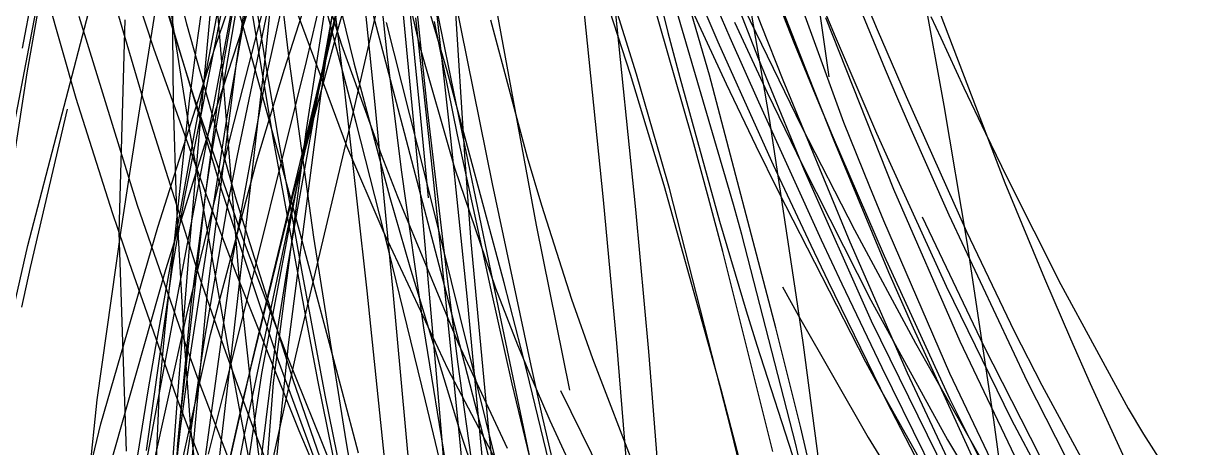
# Model space of a CAD drawing. Header units: metres. Extents: x -233 to 379, y -58 to 1087.
# Drawn here: x -205.1 to -151.7, y 286.8 to 306 of the extents above; entities that cross this region are included whole.
import ezdxf

# ---------------------------------------------------------------- set-up
doc = ezdxf.new("R2010")
doc.units = ezdxf.units.M

msp = doc.modelspace()

# ---------------------------------------------------------------- linework, layer by layer
for p, q in [((-202.834, 317.226, -1275.089), (-205.2, 304.851, -1276.82)), ((-197.049, 302.231, -1388.022), (-195.788, 315.893, -1385.166)), ((-198.271, 305.397, -1406.888), (-199.777, 315.666, -1401.903)), ((-197.283, 304.881, -1390.024), (-195.817, 315.373, -1388.309)), ((-195.467, 304.172, -1389.827), (-193.921, 314.726, -1388.239)), ((-193.072, 304.254, -1402.863), (-194.335, 314.666, -1397.662)), ((-190.922, 305.525, -1381.509), (-188.464, 314.16, -1375.431)), ((-199.91, 301.82, -1406.49), (-198.009, 313.726, -1402.34)), ((-196.451, 304.848, -1384.7), (-193.329, 314.13, -1378.757)), ((-204.973, 303.742, -1403.976), (-203.321, 313.09, -1400.311)), ((-177.335, 303.681, -1387.253), (-180.429, 313.582, -1381.985)), ((-205.588, 301.202, -1403.201), (-203.332, 313.003, -1398.409)), ((-195.189, 305.892, -1383.355), (-197.128, 312.698, -1379.053)), ((-196.829, 300.522, -1394.166), (-194.527, 312.697, -1389.93)), ((-177.649, 312.553, -1285.167), (-175.904, 305.571, -1283.905)), ((-174.323, 312.845, -1288.834), (-171.681, 305.894, -1287.182)), ((-192.302, 304.244, -1390.915), (-190.401, 312.311, -1385.679)), ((-191.653, 302.699, -1388.708), (-190.262, 312.341, -1387.714)), ((-188.843, 312.16, -1294.941), (-187.21, 305.086, -1293.574)), ((-186.814, 302.083, -1413.132), (-187.854, 312.245, -1409.882)), ((-176.171, 312.462, -1297.511), (-173.093, 305.336, -1295.707)), ((-194.145, 304.145, -1403.313), (-195.343, 311.654, -1399.876)), ((-192.321, 301.056, -1387.761), (-190.683, 311.697, -1386.804)), ((-190.25, 301.644, -1388.007), (-187.884, 311.828, -1382.007)), ((-185.925, 303.822, -1393.444), (-188.235, 311.73, -1389.406)), ((-172.725, 311.62, -1298.469), (-170.195, 305.11, -1297.216)), ((-201.324, 311.188, -1278.72), (-199.221, 304.803, -1278.193)), ((-199.146, 311.397, -1295.096), (-197.74, 305.954, -1294.276)), ((-193.302, 303.901, -1383.961), (-190.899, 311.382, -1378.719)), ((-192.746, 311.383, -1292.977), (-190.713, 305.007, -1292.133)), ((-191.892, 311.402, -1291.118), (-190.155, 304.187, -1290.195)), ((-176.226, 311.121, -1296.18), (-173.637, 305.139, -1294.702)), ((-171.304, 301.663, -1410.889), (-172.923, 311.279, -1404.773)), ((-188.633, 304.583, -1409.23), (-189.332, 310.933, -1407.102)), ((-199.537, 309.89, -1290.611), (-198.368, 305.739, -1290.205)), ((-193.822, 300.878, -1405.058), (-195.337, 309.968, -1401.031)), ((-171.162, 310.33, -1296.078), (-167.939, 301.502, -1294.825)), ((-199.585, 309.603, -1284.868), (-197.424, 302.679, -1284.612)), ((-196.52, 301.727, -1385.601), (-194.024, 309.393, -1380.763)), ((-194.149, 304.632, -1395.01), (-193.603, 309.812, -1393.439)), ((-192.436, 300.105, -1389.496), (-190.204, 309.569, -1383.576)), ((-187.927, 301.307, -1405.098), (-190.181, 309.847, -1402.851)), ((-185.748, 300.77, -1394.418), (-186.736, 309.593, -1388.717)), ((-175.208, 302.208, -1392.969), (-177.398, 309.777, -1389.585)), ((-176.305, 309.843, -1300.195), (-173.269, 303.232, -1298.687)), ((-173.84, 309.613, -1295.304), (-171.818, 304.397, -1294.163)), ((-204.943, 295.899, -1378.39), (-201.544, 308.948, -1378.15)), ((-204.577, 308.965, -1280.39), (-202.755, 302.594, -1280.357)), ((-198.333, 302.363, -1400.54), (-198.391, 309.181, -1397.327)), ((-194.179, 303.309, -1387.063), (-192.914, 308.97, -1383.046)), ((-191.929, 302.358, -1390.719), (-190.309, 309.141, -1386.303)), ((-191.662, 303.245, -1387.537), (-190.337, 309.02, -1383.998)), ((-187.083, 297.822, -1399.623), (-188.167, 309.205, -1392.592)), ((-185.394, 301.767, -1409.391), (-186.941, 309.303, -1406.84)), ((-178.83, 297.978, -1413.822), (-179.93, 308.819, -1409.028)), ((-173.577, 308.998, -1298.841), (-169.85, 301.305, -1296.851)), ((-168.594, 303.555, -1418.616), (-169.41, 309.271, -1415.697)), ((-193.481, 308.524, -1295.965), (-190.492, 300.433, -1294.798)), ((-187.107, 301.674, -1404.228), (-187.831, 308.796, -1400.881)), ((-183.87, 298.704, -1409.743), (-185.791, 308.291, -1406.139)), ((-177.61, 303.659, -1390.244), (-179.218, 308.643, -1387.589)), ((-174.025, 303.628, -1393.874), (-175.501, 308.699, -1391.528)), ((-169.515, 308.275, -1299.824), (-168.32, 305.385, -1299.256)), ((-167.936, 308.48, -1301.627), (-166.052, 303.882, -1300.706)), ((-163.378, 302.258, -1414.511), (-164.523, 308.511, -1410.572)), ((-197.833, 298.034, -1387.247), (-195.853, 307.975, -1380.205)), ((-192.698, 297.601, -1390.443), (-190.803, 308.189, -1389.418)), ((-177.366, 297.538, -1418.385), (-178.438, 308.041, -1413.755)), ((-196.603, 300.001, -1387.951), (-195.292, 307.723, -1382.633)), ((-185.104, 299.771, -1410.861), (-185.578, 307.328, -1408.019)), ((-172.929, 297.766, -1399.582), (-175.802, 307.58, -1395.426)), ((-200.975, 306.84, -1292.499), (-199.72, 302.575, -1292.016)), ((-196.196, 303.346, -1385.276), (-195.546, 307.043, -1382.512)), ((-195.711, 300.972, -1403.434), (-194.248, 306.67, -1401.084)), ((-195.281, 305.242, -1389.849), (-194.992, 306.86, -1389.679)), ((-190.567, 302.908, -1395.356), (-191.058, 307.056, -1392.689)), ((-189.495, 305.412, -1391.505), (-189.662, 307.034, -1390.475)), ((-170.805, 306.814, -1293.533), (-169.536, 303.568, -1292.79)), ((-166.935, 306.924, -1289.198), (-166.413, 305.696, -1288.919)), ((-163.804, 307.057, -1297.021), (-160.618, 298.755, -1295.907)), ((-202.624, 306.299, -1280.51), (-199.981, 297.741, -1280.534)), ((-200.8, 296.491, -1402.647), (-200.52, 306.134, -1397.903)), ((-196.701, 304.558, -1393.18), (-196.328, 306.526, -1392.427)), ((-195.352, 294.475, -1402.97), (-196.314, 306.489, -1398.035)), ((-195.443, 299.917, -1387.809), (-194.054, 306.592, -1383.341)), ((-190.993, 305.099, -1390.697), (-191.375, 306.523, -1389.951)), ((-186.557, 299.05, -1396.61), (-187.347, 306.227, -1392.176)), ((-183.946, 306.135, -1293.08), (-182.294, 299.911, -1291.625)), ((-181.864, 296.826, -1411.336), (-183.666, 306.577, -1407.997)), ((-168.765, 306.238, -1289.82), (-165.675, 298.461, -1288.061)), ((-163.981, 306.297, -1288.875), (-163.532, 305.317, -1288.657)), ((-198.368, 305.739, -1290.205), (-196.161, 298.421, -1289.5)), ((-197.74, 305.954, -1294.276), (-195.501, 298.017, -1293.149)), ((-193.486, 299.745, -1386.809), (-195.189, 305.892, -1383.355)), ((-186.915, 299.08, -1403.541), (-188.666, 306.019, -1401.602)), ((-185.445, 300.923, -1407.077), (-186.492, 306.063, -1404.725)), ((-172.893, 306.028, -1300.346), (-171.4, 302.837, -1299.752)), ((-171.681, 305.894, -1287.182), (-170.694, 303.423, -1286.616)), ((-166.413, 305.696, -1288.919), (-165.105, 302.665, -1288.235)), ((-197.6, 301.182, -1408.712), (-198.271, 305.397, -1406.888)), ((-195.898, 301.746, -1390.216), (-195.281, 305.242, -1389.849)), ((-192.885, 298.262, -1385.958), (-190.922, 305.525, -1381.509)), ((-190.046, 301.49, -1392.472), (-190.993, 305.099, -1390.697)), ((-189.195, 302.458, -1393.322), (-189.495, 305.412, -1391.505)), ((-187.21, 305.086, -1293.574), (-185.586, 299.428, -1292.579)), ((-175.904, 305.571, -1283.905), (-175.361, 303.525, -1283.572)), ((-173.637, 305.139, -1294.702), (-171.759, 300.942, -1293.755)), ((-173.093, 305.336, -1295.707), (-171.795, 302.42, -1295.033)), ((-170.195, 305.11, -1297.216), (-169.229, 302.748, -1296.787)), ((-168.32, 305.385, -1299.256), (-167.16, 302.659, -1298.732)), ((-163.532, 305.317, -1288.657), (-162.481, 303.053, -1288.153)), ((-199.221, 304.803, -1278.193), (-196.857, 298.197, -1277.786)), ((-199.036, 296.743, -1389.314), (-196.451, 304.848, -1384.7)), ((-197.604, 302.464, -1390.396), (-197.283, 304.881, -1390.024)), ((-197.344, 301.153, -1394.443), (-196.701, 304.558, -1393.18)), ((-195.673, 291.244, -1398.684), (-194.149, 304.632, -1395.01)), ((-190.713, 305.007, -1292.133), (-188.918, 300.031, -1291.511)), ((-187.983, 299.334, -1410.758), (-188.633, 304.583, -1409.23)), ((-196.793, 293.786, -1391.398), (-195.467, 304.172, -1389.827)), ((-193.591, 300.849, -1404.695), (-194.145, 304.145, -1403.313)), ((-191.961, 296.28, -1406.229), (-193.072, 304.254, -1402.863)), ((-192.731, 302.474, -1391.995), (-192.302, 304.244, -1390.915)), ((-190.155, 304.187, -1290.195), (-188.526, 298.086, -1289.478)), ((-171.818, 304.397, -1294.163), (-169.723, 299.325, -1293.167)), ((-206.647, 292.823, -1407.63), (-204.973, 303.742, -1403.976)), ((-194.565, 299.701, -1386.619), (-193.302, 303.901, -1383.961)), ((-183.33, 294.209, -1397.533), (-185.925, 303.822, -1393.444)), ((-176.076, 298.621, -1392.624), (-177.61, 303.659, -1390.244)), ((-176.213, 299.813, -1389.072), (-177.335, 303.681, -1387.253)), ((-175.361, 303.525, -1283.572), (-173.566, 297.009, -1282.559)), ((-171.008, 292.175, -1398.077), (-174.025, 303.628, -1393.874)), ((-169.536, 303.568, -1292.79), (-168.375, 300.673, -1292.149)), ((-166.052, 303.882, -1300.706), (-165.49, 302.569, -1300.453)), ((-197.536, 293.242, -1391.898), (-196.196, 303.346, -1385.276)), ((-195.665, 295.179, -1391.958), (-194.179, 303.309, -1387.063)), ((-191.98, 301.86, -1388.353), (-191.662, 303.245, -1387.537)), ((-173.269, 303.232, -1298.687), (-171.912, 300.419, -1298.097)), ((-170.694, 303.423, -1286.616), (-167.66, 296.076, -1284.949)), ((-162.481, 303.053, -1288.153), (-161.507, 301.002, -1287.694)), ((-202.755, 302.594, -1280.357), (-201.114, 297.398, -1280.41)), ((-199.72, 302.575, -1292.016), (-197.151, 294.457, -1291.11)), ((-198.715, 292.13, -1392.023), (-197.604, 302.464, -1390.396)), ((-197.424, 302.679, -1284.612), (-195.128, 296.035, -1284.475)), ((-195.143, 292.84, -1397.104), (-192.731, 302.474, -1391.995)), ((-193.114, 291.404, -1390.576), (-191.653, 302.699, -1388.708)), ((-189.982, 297.783, -1398.49), (-190.567, 302.908, -1395.356)), ((-188.381, 293.978, -1398.113), (-189.195, 302.458, -1393.322)), ((-171.795, 302.42, -1295.033), (-168.953, 296.166, -1293.652)), ((-171.4, 302.837, -1299.752), (-169.808, 299.55, -1299.157)), ((-169.229, 302.748, -1296.787), (-168.461, 300.911, -1296.459)), ((-167.16, 302.659, -1298.732), (-166.438, 301.005, -1298.42)), ((-165.49, 302.569, -1300.453), (-164.948, 301.321, -1300.215)), ((-165.105, 302.665, -1288.235), (-162.362, 296.539, -1286.876)), ((-204.811, 294.914, -1379.143), (-203.147, 302.092, -1378.849)), ((-198.195, 297.887, -1402.451), (-198.333, 302.363, -1400.54)), ((-197.605, 295.796, -1389.403), (-197.049, 302.231, -1388.022)), ((-193.127, 297.421, -1393.654), (-191.929, 302.358, -1390.719)), ((-192.919, 297.737, -1390.651), (-191.98, 301.86, -1388.353)), ((-185.925, 294.535, -1415.083), (-186.814, 302.083, -1413.132)), ((-174.781, 300.685, -1393.603), (-175.208, 302.208, -1392.969)), ((-162.336, 296.064, -1418.131), (-163.378, 302.258, -1414.511)), ((-200.441, 298.383, -1407.582), (-199.91, 301.82, -1406.49)), ((-198.684, 294.818, -1389.565), (-196.52, 301.727, -1385.601)), ((-197.534, 291.156, -1391.549), (-195.898, 301.746, -1390.216)), ((-191.897, 294.692, -1391.611), (-190.25, 301.644, -1388.007)), ((-188.565, 295.663, -1395.055), (-190.046, 301.49, -1392.472)), ((-186.764, 298.065, -1405.838), (-187.107, 301.674, -1404.228)), ((-183.595, 293.102, -1411.475), (-185.394, 301.767, -1409.391)), ((-170.088, 293.677, -1415.46), (-171.304, 301.663, -1410.889)), ((-167.939, 301.502, -1294.825), (-166.767, 298.584, -1294.475)), ((-199.127, 291.331, -1397.846), (-197.344, 301.153, -1394.443)), ((-197.73, 292.784, -1406.384), (-195.711, 300.972, -1403.434)), ((-195.75, 290.707, -1412.513), (-197.6, 301.182, -1408.712)), ((-192.296, 292.521, -1408.203), (-193.822, 300.878, -1405.058)), ((-193.802, 289.679, -1389.682), (-192.321, 301.056, -1387.761)), ((-192.514, 294.786, -1406.983), (-193.591, 300.849, -1404.695)), ((-186.044, 294.094, -1406.457), (-187.927, 301.307, -1405.098)), ((-183.929, 293.893, -1409.911), (-185.445, 300.923, -1407.077)), ((-171.759, 300.942, -1293.755), (-171.129, 299.567, -1293.459)), ((-169.85, 301.305, -1296.851), (-167.44, 296.611, -1295.753)), ((-168.461, 300.911, -1296.459), (-166.105, 295.438, -1295.499)), ((-166.438, 301.005, -1298.42), (-165.887, 299.764, -1298.187)), ((-164.948, 301.321, -1300.215), (-163.163, 297.3, -1299.459)), ((-161.507, 301.002, -1287.694), (-160.537, 299.003, -1287.245)), ((-198.051, 294.154, -1396.238), (-196.829, 300.522, -1394.166)), ((-190.492, 300.433, -1294.798), (-188.843, 296.586, -1294.254)), ((-185, 293.46, -1398.728), (-185.748, 300.77, -1394.418)), ((-174.063, 298.061, -1394.638), (-174.781, 300.685, -1393.603)), ((-171.912, 300.419, -1298.097), (-170.9, 298.372, -1297.682)), ((-168.375, 300.673, -1292.149), (-165.898, 294.702, -1290.87)), ((-196.864, 298.313, -1389.055), (-196.603, 300.001, -1387.951)), ((-195.909, 297.517, -1389.321), (-195.443, 299.917, -1387.809)), ((-194.322, 290.103, -1394.536), (-192.436, 300.105, -1389.496)), ((-193.013, 298.018, -1387.73), (-193.486, 299.745, -1386.809)), ((-188.918, 300.031, -1291.511), (-188.174, 298.129, -1291.281)), ((-184.828, 296.07, -1412.082), (-185.104, 299.771, -1410.861)), ((-182.294, 299.911, -1291.625), (-181.643, 297.74, -1291.113)), ((-175.837, 298.485, -1389.669), (-176.213, 299.813, -1389.072)), ((-165.887, 299.764, -1298.187), (-163.289, 294.069, -1297.133)), ((-196.648, 291.875, -1390.953), (-194.565, 299.701, -1386.619)), ((-186.98, 292.168, -1412.504), (-187.983, 299.334, -1410.758)), ((-185.586, 299.428, -1292.579), (-183.731, 293.97, -1291.672)), ((-171.129, 299.567, -1293.459), (-170.737, 298.719, -1293.28)), ((-169.808, 299.55, -1299.157), (-166.696, 293.422, -1298.075)), ((-169.723, 299.325, -1293.167), (-166.688, 292.493, -1291.983)), ((-186.111, 295.866, -1404.308), (-186.915, 299.08, -1403.541)), ((-186.236, 296.016, -1398.39), (-186.557, 299.05, -1396.61)), ((-182.106, 290.461, -1412.042), (-183.87, 298.704, -1409.743)), ((-170.737, 298.719, -1293.28), (-169.426, 295.915, -1292.696)), ((-160.618, 298.755, -1295.907), (-158.827, 294.411, -1295.4)), ((-160.537, 299.003, -1287.245), (-158.088, 294.131, -1286.136)), ((-200.711, 296.606, -1408.126), (-200.441, 298.383, -1407.582)), ((-198.06, 287.719, -1395.117), (-196.864, 298.313, -1389.055)), ((-196.857, 298.197, -1277.786), (-195.506, 294.663, -1277.647)), ((-196.161, 298.421, -1289.5), (-193.586, 290.691, -1288.772)), ((-195.138, 289.048, -1390.821), (-192.885, 298.262, -1385.958)), ((-188.174, 298.129, -1291.281), (-185.413, 291.474, -1290.503)), ((-173.484, 289.371, -1396.215), (-176.076, 298.621, -1392.624)), ((-173.019, 287.483, -1393.747), (-175.837, 298.485, -1389.669)), ((-170.9, 298.372, -1297.682), (-166.94, 290.63, -1296.188)), ((-166.767, 298.584, -1294.475), (-166.127, 297.047, -1294.3)), ((-165.675, 298.461, -1288.061), (-162.672, 291.568, -1286.698)), ((-199.981, 297.741, -1280.534), (-197.593, 290.852, -1280.722)), ((-198.381, 294.928, -1389.286), (-197.833, 298.034, -1387.247)), ((-197.855, 291.757, -1404.791), (-198.195, 297.887, -1402.451)), ((-195.501, 298.017, -1293.149), (-195.145, 296.858, -1292.994)), ((-195.114, 287.341, -1395.73), (-192.919, 297.737, -1390.651)), ((-193.159, 294.9, -1390.785), (-192.698, 297.601, -1390.443)), ((-192.575, 296.409, -1388.563), (-193.013, 298.018, -1387.73)), ((-189.546, 293.844, -1400.797), (-189.982, 297.783, -1398.49)), ((-188.526, 298.086, -1289.478), (-187.617, 294.932, -1289.131)), ((-186.399, 290.092, -1403.983), (-187.083, 297.822, -1399.623)), ((-181.643, 297.74, -1291.113), (-180.273, 293.466, -1290.094)), ((-178.228, 291.479, -1416.418), (-178.83, 297.978, -1413.822)), ((-173.414, 295.631, -1395.542), (-174.063, 298.061, -1394.638)), ((-172.546, 296.398, -1400.111), (-172.929, 297.766, -1399.582)), ((-201.114, 297.398, -1280.41), (-200.35, 295.134, -1280.462)), ((-196.931, 291.618, -1392.731), (-195.909, 297.517, -1389.321)), ((-194.265, 292.725, -1396.227), (-193.127, 297.421, -1393.654)), ((-176.773, 291.097, -1420.955), (-177.366, 297.538, -1418.385)), ((-164.368, 297.205, -1296.552), (-161.59, 291.368, -1296.075)), ((-163.163, 297.3, -1299.459), (-159.604, 289.733, -1298.089)), ((-201.79, 288.901, -1410.28), (-200.711, 296.606, -1408.126)), ((-201.625, 287.825, -1393.831), (-199.036, 296.743, -1389.314)), ((-195.145, 296.858, -1292.994), (-192.898, 289.782, -1292.079)), ((-188.843, 296.586, -1294.254), (-185.891, 290.298, -1293.372)), ((-180.35, 289.34, -1413.287), (-181.864, 296.826, -1411.336)), ((-173.566, 297.009, -1282.559), (-172.361, 292.942, -1281.973)), ((-167.44, 296.611, -1295.753), (-164.682, 291.476, -1294.628)), ((-166.127, 297.047, -1294.3), (-163.131, 290.118, -1293.564)), ((-162.362, 296.539, -1286.876), (-160.2, 292.028, -1285.896)), ((-200.471, 286.574, -1406.568), (-200.8, 296.491, -1402.647)), ((-195.128, 296.035, -1284.475), (-193.195, 290.913, -1284.454)), ((-190.682, 289.309, -1391.893), (-192.575, 296.409, -1388.563)), ((-190.507, 287.044, -1409.507), (-191.961, 296.28, -1406.229)), ((-185.657, 290.311, -1401.53), (-186.236, 296.016, -1398.39)), ((-184.033, 287.54, -1414.35), (-184.828, 296.07, -1412.082)), ((-170.104, 286.887, -1403.13), (-172.546, 296.398, -1400.111)), ((-168.953, 296.166, -1293.652), (-168.018, 294.173, -1293.236)), ((-167.66, 296.076, -1284.949), (-165.047, 290.136, -1283.602)), ((-161.116, 288.002, -1422.432), (-162.336, 296.064, -1418.131)), ((-206.643, 288.413, -1378.975), (-204.943, 295.899, -1378.39)), ((-198.138, 289.128, -1390.883), (-197.605, 295.796, -1389.403)), ((-186.902, 288.866, -1397.701), (-188.565, 295.663, -1395.055)), ((-183.754, 286.344, -1405.935), (-186.111, 295.866, -1404.308)), ((-171.147, 286.57, -1398.368), (-173.414, 295.631, -1395.542)), ((-169.426, 295.915, -1292.696), (-168.642, 294.27, -1292.363)), ((-205.213, 293.105, -1379.247), (-204.811, 294.914, -1379.143)), ((-200.35, 295.134, -1280.462), (-198.222, 289.1, -1280.661)), ((-199.556, 286.61, -1394.183), (-198.381, 294.928, -1389.286)), ((-196.877, 286.321, -1396.381), (-195.665, 295.179, -1391.958)), ((-187.617, 294.932, -1289.131), (-185.326, 287.441, -1288.356)), ((-166.105, 295.438, -1295.499), (-163.129, 288.967, -1294.395)), ((-201.415, 285.214, -1394.472), (-198.684, 294.818, -1389.565)), ((-197.151, 294.457, -1291.11), (-196.051, 291.291, -1290.767)), ((-195.506, 294.663, -1277.647), (-192.653, 287.52, -1277.511)), ((-194.504, 286.773, -1405.649), (-195.352, 294.475, -1402.97)), ((-193.681, 291.672, -1391.263), (-193.159, 294.9, -1390.785)), ((-192.787, 290.909, -1393.432), (-191.897, 294.692, -1391.611)), ((-191.451, 289.114, -1408.894), (-192.514, 294.786, -1406.983)), ((-185.432, 290.635, -1415.964), (-185.925, 294.535, -1415.083)), ((-165.898, 294.702, -1290.87), (-164.788, 292.167, -1290.348)), ((-158.827, 294.411, -1295.4), (-157.648, 291.668, -1295.104)), ((-199.562, 286.089, -1398.742), (-198.051, 294.154, -1396.238)), ((-187.603, 285.397, -1402.478), (-188.381, 293.978, -1398.113)), ((-183.673, 284.92, -1407.529), (-186.044, 294.094, -1406.457)), ((-182.972, 289.633, -1411.465), (-183.929, 293.893, -1409.911)), ((-183.731, 293.97, -1291.672), (-182.73, 291.402, -1291.26)), ((-182.299, 290.224, -1399.054), (-183.33, 294.209, -1397.533)), ((-170.707, 294.035, -1297.662), (-169.998, 292.754, -1297.32)), ((-168.642, 294.27, -1292.363), (-165.988, 288.842, -1291.294)), ((-168.018, 294.173, -1293.236), (-166.204, 290.373, -1292.459)), ((-163.289, 294.069, -1297.133), (-160.331, 288.033, -1296.039)), ((-158.088, 294.131, -1286.136), (-155.033, 288.521, -1284.825)), ((-197.655, 284.43, -1393.043), (-196.793, 293.786, -1391.398)), ((-188.277, 281.607, -1407.257), (-189.546, 293.844, -1400.797)), ((-184.237, 285.358, -1403.08), (-185, 293.46, -1398.728)), ((-180.273, 293.466, -1290.094), (-179.33, 290.79, -1289.441)), ((-169.757, 291.405, -1416.701), (-170.088, 293.677, -1415.46)), ((-166.696, 293.422, -1298.075), (-163.22, 287.094, -1296.992)), ((-199.585, 284.399, -1409.008), (-197.73, 292.784, -1406.384)), ((-198.152, 286.765, -1395.67), (-197.536, 293.242, -1391.898)), ((-196.08, 289.105, -1398.9), (-195.143, 292.84, -1397.104)), ((-182.123, 286.1, -1412.647), (-183.595, 293.102, -1411.475)), ((-172.361, 292.942, -1281.973), (-171.879, 291.394, -1281.757)), ((-194.735, 290.767, -1397.252), (-194.265, 292.725, -1396.227)), ((-191.764, 289.719, -1409.175), (-192.296, 292.521, -1408.203)), ((-169.998, 292.754, -1297.32), (-166.828, 287.198, -1295.859)), ((-166.688, 292.493, -1291.983), (-163.301, 285.595, -1290.993)), ((-198.964, 289.338, -1392.483), (-198.715, 292.13, -1392.023)), ((-198.251, 284.709, -1394.428), (-196.648, 291.875, -1390.953)), ((-197.543, 287.602, -1406.235), (-197.855, 291.757, -1404.791)), ((-185.161, 280.981, -1414.542), (-186.98, 292.168, -1412.504)), ((-169.881, 287.638, -1399.501), (-171.008, 292.175, -1398.077)), ((-164.788, 292.167, -1290.348), (-162.05, 286.183, -1289.141)), ((-160.2, 292.028, -1285.896), (-158.948, 289.577, -1285.37)), ((-199.466, 289.403, -1398.495), (-199.127, 291.331, -1397.846)), ((-197.78, 285.92, -1395.724), (-196.931, 291.618, -1392.731)), ((-196.136, 287.221, -1399.742), (-195.673, 291.244, -1398.684)), ((-196.051, 291.291, -1290.767), (-195.448, 289.617, -1290.589)), ((-194.958, 281.325, -1393.446), (-193.681, 291.672, -1391.263)), ((-193.788, 284.887, -1391.977), (-193.114, 291.404, -1390.576)), ((-185.413, 291.474, -1290.503), (-183.197, 286.711, -1289.983)), ((-182.73, 291.402, -1291.26), (-182.22, 290.174, -1291.066)), ((-177.325, 280.406, -1420.282), (-178.228, 291.479, -1416.418)), ((-171.879, 291.394, -1281.757), (-170.103, 285.913, -1281.011)), ((-168.487, 281.777, -1421.48), (-169.757, 291.405, -1416.701)), ((-164.682, 291.476, -1294.628), (-161.597, 286.038, -1293.522)), ((-162.672, 291.568, -1286.698), (-160.023, 286.021, -1285.742)), ((-161.59, 291.368, -1296.075), (-158.368, 285.042, -1295.661)), ((-157.648, 291.668, -1295.104), (-156.753, 289.645, -1294.897)), ((-198.012, 287.61, -1392.065), (-197.534, 291.156, -1391.549)), ((-197.593, 290.852, -1280.722), (-197.207, 289.816, -1280.771)), ((-196.688, 282.105, -1401.27), (-194.735, 290.767, -1397.252)), ((-195.315, 288.35, -1413.293), (-195.75, 290.707, -1412.513)), ((-195.091, 280.385, -1397.864), (-192.787, 290.909, -1393.432)), ((-193.586, 290.691, -1288.772), (-191.001, 283.664, -1288.136)), ((-193.195, 290.913, -1284.454), (-191.176, 285.932, -1284.514)), ((-179.33, 290.79, -1289.441), (-177.247, 285.38, -1288.086)), ((-175.86, 279.594, -1424.94), (-176.773, 291.097, -1420.955)), ((-185.891, 290.298, -1293.372), (-183.58, 285.903, -1292.764)), ((-185.313, 286.818, -1403.355), (-185.657, 290.311, -1401.53)), ((-184.205, 281.844, -1417.548), (-185.432, 290.635, -1415.964)), ((-179.764, 279.763, -1402.407), (-182.299, 290.224, -1399.054)), ((-182.22, 290.174, -1291.066), (-181.263, 287.966, -1290.718)), ((-181.582, 288.079, -1412.613), (-182.106, 290.461, -1412.042)), ((-166.94, 290.63, -1296.188), (-166.275, 289.411, -1295.972)), ((-166.204, 290.373, -1292.459), (-165.738, 289.418, -1292.269)), ((-165.047, 290.136, -1283.602), (-161.91, 283.441, -1282.053)), ((-163.131, 290.118, -1293.564), (-159.593, 282.687, -1292.901)), ((-197.207, 289.816, -1280.771), (-194.951, 283.915, -1281.106)), ((-195.448, 289.617, -1290.589), (-194.743, 287.708, -1290.39)), ((-195.318, 283.496, -1397.363), (-194.322, 290.103, -1394.536)), ((-194.685, 277.967, -1392.627), (-193.802, 289.679, -1389.682)), ((-192.898, 289.782, -1292.079), (-190.844, 283.856, -1291.382)), ((-189.668, 279.397, -1412.227), (-191.764, 289.719, -1409.175)), ((-186.141, 287.075, -1405.61), (-186.399, 290.092, -1403.983)), ((-180.342, 278.679, -1414.763), (-182.972, 289.633, -1411.465)), ((-159.604, 289.733, -1298.089), (-157.375, 285.362, -1297.333)), ((-158.948, 289.577, -1285.37), (-156.639, 285.323, -1284.467)), ((-156.753, 289.645, -1294.897), (-153.486, 282.541, -1294.222)), ((-200.697, 281.802, -1400.953), (-199.466, 289.403, -1398.495)), ((-199.425, 279.032, -1394.423), (-198.964, 289.338, -1392.483)), ((-198.291, 287.112, -1391.34), (-198.138, 289.128, -1390.883)), ((-198.222, 289.1, -1280.661), (-196.269, 283.976, -1280.94)), ((-196.742, 286.447, -1400.11), (-196.08, 289.105, -1398.9)), ((-195.951, 285.456, -1392.567), (-195.138, 289.048, -1390.821)), ((-189.24, 278.184, -1411.949), (-191.451, 289.114, -1408.894)), ((-189.939, 286.483, -1393.131), (-190.682, 289.309, -1391.893)), ((-180.781, 289.328, -1288.641), (-177.826, 283.335, -1287.649)), ((-171.26, 280.783, -1398.895), (-173.484, 289.371, -1396.215)), ((-166.275, 289.411, -1295.972), (-163.765, 284.92, -1295.199)), ((-165.738, 289.418, -1292.269), (-163.665, 285.241, -1291.445)), ((-203.098, 276.624, -1413.239), (-201.79, 288.901, -1410.28)), ((-186.267, 286.218, -1398.659), (-186.902, 288.866, -1397.701)), ((-165.988, 288.842, -1291.294), (-163.322, 283.693, -1290.33)), ((-163.129, 288.967, -1294.395), (-160.386, 283.479, -1293.473)), ((-155.033, 288.521, -1284.825), (-154.331, 287.351, -1284.544)), ((-194.065, 281.918, -1415.195), (-195.315, 288.35, -1413.293)), ((-179.189, 277.788, -1414.342), (-181.582, 288.079, -1412.613)), ((-159.842, 278.391, -1427.024), (-161.116, 288.002, -1422.432)), ((-160.331, 288.033, -1296.039), (-158.482, 284.545, -1295.411)), ((-204.047, 277.894, -1398.261), (-201.625, 287.825, -1393.831)), ((-198.65, 281.745, -1393.058), (-198.012, 287.61, -1392.065)), ((-198.418, 283.469, -1397.326), (-198.06, 287.719, -1395.117)), ((-196.101, 275.328, -1409.698), (-197.543, 287.602, -1406.235)), ((-194.743, 287.708, -1290.39), (-192.106, 280.871, -1289.703)), ((-192.653, 287.52, -1277.511), (-189.877, 281.007, -1277.662)), ((-185.326, 287.441, -1288.356), (-183.732, 282.701, -1287.92)), ((-183.347, 281.307, -1415.674), (-184.033, 287.54, -1414.35)), ((-181.263, 287.966, -1290.718), (-180.463, 286.23, -1290.447)), ((-171.812, 282.419, -1395.355), (-173.019, 287.483, -1393.747)), ((-168.025, 279.704, -1401.57), (-169.881, 287.638, -1399.501)), ((-198.487, 284.409, -1391.961), (-198.291, 287.112, -1391.34)), ((-197.334, 276.125, -1402.557), (-196.136, 287.221, -1399.742)), ((-196.64, 278.947, -1399.342), (-195.114, 287.341, -1395.73)), ((-188.961, 278.193, -1412.139), (-190.507, 287.044, -1409.507)), ((-185.472, 278.857, -1409.726), (-186.141, 287.075, -1405.61)), ((-166.828, 287.198, -1295.859), (-163.133, 281.235, -1294.345)), ((-163.22, 287.094, -1296.992), (-159.927, 281.618, -1296.07)), ((-154.331, 287.351, -1284.544), (-151.707, 283.231, -1283.539)), ((-193.568, 279.809, -1407.752), (-194.504, 286.773, -1405.649)), ((-185.092, 284.526, -1404.512), (-185.313, 286.818, -1403.355)), ((-167.544, 275.758, -1405.724), (-170.104, 286.887, -1403.13))]:
    msp.add_line(p, q)

doc.saveas('drawing.dxf')
